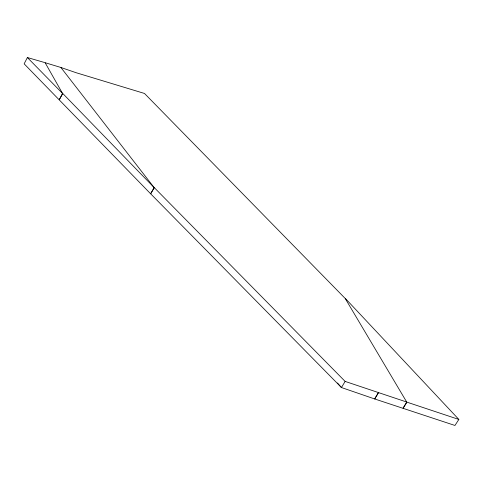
<?xml version="1.0" encoding="UTF-8"?>
<svg xmlns="http://www.w3.org/2000/svg" width="483" height="483" viewBox="0 0 483 483"><rect width="100%" height="100%" fill="white"/><g stroke="black" fill="none" stroke-linecap="round" stroke-linejoin="round"><path stroke-width="0.72" d="M458.85 419.449L406.988 402.17L403.094 408.183L406.71 402.037L345.134 381.413L154.325 187.67L150.636 193.792L154.149 187.603L62.802 93.515L59.288 99.703L62.524 93.406L45.1 62.675L27.38 57.537L24.15 63.841L150.636 193.792L341.445 387.535L374.675 398.958L454.956 425.463L458.85 419.449L345.472 298.591M378.328 392.83L374.675 398.958L378.364 392.842M345.134 381.413L341.445 387.535L337.484 382.989M45.378 62.784L60.882 67.469L154.149 187.603M61.063 67.535L76.29 72.77L144.495 93.461L345.194 298.464L406.71 402.037M27.38 57.537L62.524 93.406"/></g></svg>
